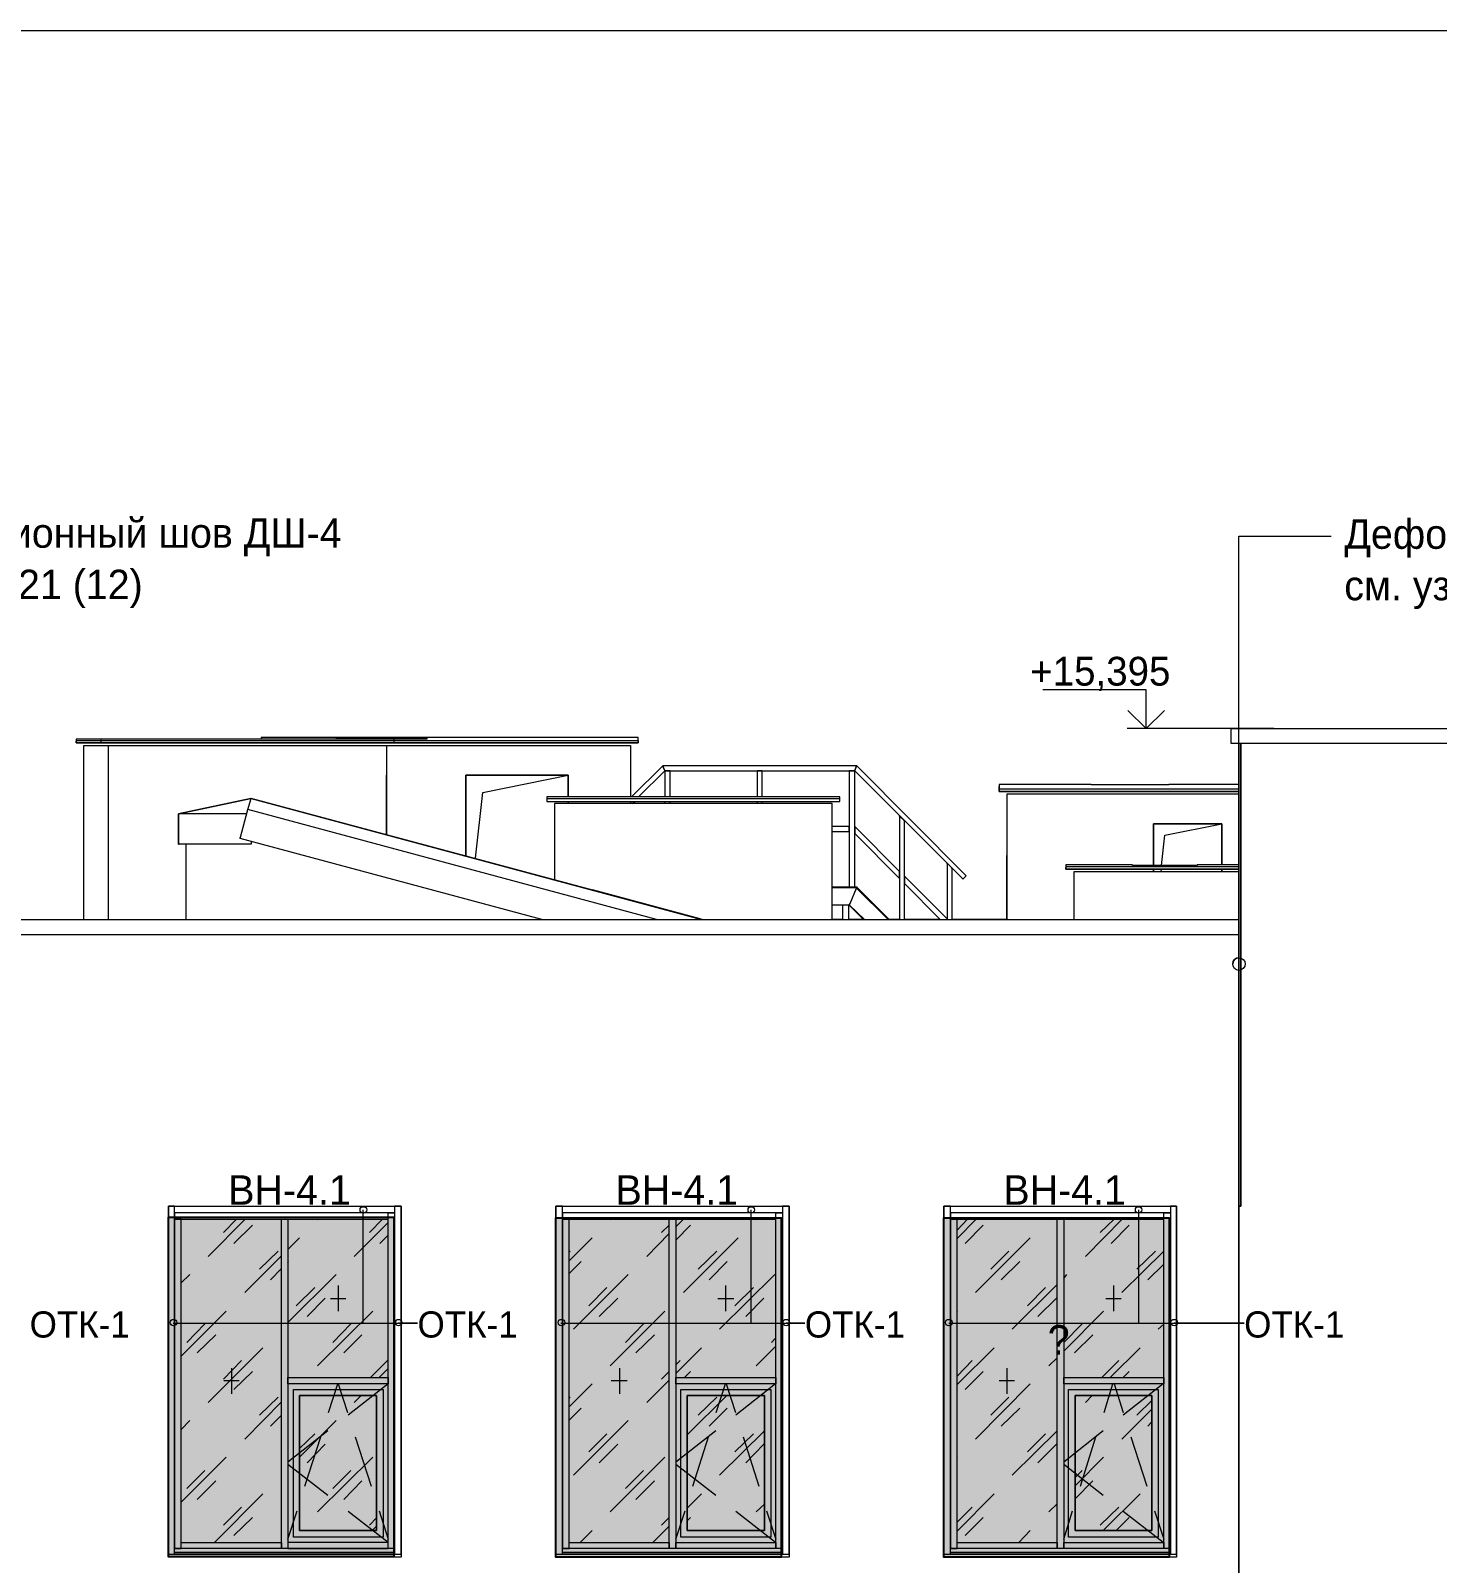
# Model space of a CAD drawing. Header units: millimetres. Extents: x 2294 to 908349, y -83289 to 219220.
# Drawn here: x 338390 to 349630, y -51504 to -39255 of the extents above; entities that cross this region are included whole.
import ezdxf

# ---------------------------------------------------------------- set-up
doc = ezdxf.new("R2010")
doc.units = ezdxf.units.MM
doc.layers.add('PDF _Геометрия', color=7, linetype='Continuous')
doc.layers.add('PDF _Текст', color=7, linetype='Continuous')

msp = doc.modelspace()

# ---------------------------------------------------------------- hatches: boundary and pattern name
at = {"transparency": 33554551}
h = msp.add_hatch(color=3, dxfattribs=at)
h.dxf.hatch_style = 1
h.paths.add_polyline_path([(339492.7, -48738.3), (341291.7, -48738.3), (341291.7, -51451.6), (339492.7, -51451.6)])
h = msp.add_hatch(color=3, dxfattribs=at)
h.dxf.hatch_style = 1
h.paths.add_polyline_path([(342587.7, -48742.6), (344386.8, -48742.6), (344386.8, -51456), (342587.7, -51456)])
h = msp.add_hatch(color=3, dxfattribs=at)
h.dxf.hatch_style = 1
h.paths.add_polyline_path([(345687.2, -48742.6), (347486.2, -48742.6), (347486.2, -51456), (345687.2, -51456)])

# ---------------------------------------------------------------- linework, layer by layer
for points in [[(339492.7, -48738.3), (341291.7, -48738.3), (341291.7, -51451.6), (339492.7, -51451.6)], [(342587.7, -48742.6), (344386.8, -48742.6), (344386.8, -51456), (342587.7, -51456)], [(345687.2, -48742.6), (347486.2, -48742.6), (347486.2, -51456), (345687.2, -51456)]]:
    msp.add_lwpolyline(points, close=True)
at = {"layer": 'PDF _Геометрия', "lineweight": 9}
for points in [[(336043.5, -39377.4), (336043.5, -39255), (375667.4, -39255)], [(348043.4, -46717.2), (348043.4, -43294.3), (348782.2, -43294.3)], [(334994.3, -45742.4), (334281.7, -45742.4), (334994.3, -45742.4), (334994.3, -43884.4), (335103.6, -43884.4), (337617.2, -43884.4), (337617.2, -46358.8), (338815.1, -46358.8), (338815.1, -44968.6), (343073, -44968.6), (343182.3, -44968.6), (343182.3, -45379.5)], [(348323.2, -44833.1), (347518.9, -44833.1), (347304.7, -44833.1), (347304.7, -44522.7), (346478.4, -44522.7)], [(338950.6, -44933.6), (338950.6, -44946.7), (341293.7, -44946.7), (341293.7, -44929.3), (343243.5, -44929.3), (343243.5, -44903), (340231.4, -44903), (340231.4, -44916.1), (338753.9, -44916.1), (338753.9, -44929.3), (338950.6, -44929.3), (338950.6, -44946.7), (341293.7, -44946.7), (341293.7, -44933.6)], [(338753.9, -44929.3), (338753.9, -44946.7), (340231.4, -44946.7), (343243.5, -44946.7), (343243.5, -44920.5)], [(343243.5, -44929.3), (343243.5, -44946.7), (338753.9, -44946.7), (338753.9, -44933.6)], [(340834.7, -44907.4), (340834.7, -44916.1), (340834.7, -44907.4), (341556, -44907.4), (341556, -44916.1), (341293.7, -44916.1)], [(341556, -44916.1), (341556, -44907.4)], [(348043.4, -44951.1), (348043.4, -48649.5), (348060.9, -48649.5), (348043.4, -48649.5), (348043.4, -57327), (348043.4, -60684.4), (348060.9, -60684.4), (348060.9, -60732.5), (347086.1, -60732.5), (347086.1, -60684.4), (348060.9, -60684.4), (349612.8, -60684.4), (349634.7, -60684.4)], [(347462, -44833.1), (347151.6, -44833.1)], [(339011.8, -46358.8), (339011.8, -44968.6), (339121.1, -44968.6), (341123.2, -44968.6), (341232.5, -44968.6), (341232.5, -45681.2), (341232.5, -45204.7)], [(345862, -46013.4), (345844.5, -46030.9), (345862, -46013.4), (345862, -46009), (345866.4, -46009), (344992.1, -45130.3), (343440.2, -45130.3), (343444.6, -45130.3), (343444.6, -45134.7), (343444.6, -45139.1), (343453.3, -45160.9), (343444.6, -45139.1), (343444.6, -45134.7), (343444.6, -45130.3), (343440.2, -45130.3), (343191, -45379.5)], [(343247.8, -45379.5), (343457.7, -45169.7), (343457.7, -45165.3), (343453.3, -45160.9), (343457.7, -45165.3), (343457.7, -45169.7), (344974.6, -45169.7), (344974.6, -45165.3), (344979, -45160.9), (344987.7, -45139.1), (344987.7, -45134.7), (344987.7, -45130.3), (344992.1, -45130.3), (344987.7, -45130.3), (344987.7, -45134.7), (344987.7, -45139.1), (344979, -45160.9), (344974.6, -45165.3), (344974.6, -45169.7), (345840.2, -46035.3), (345844.5, -46030.9)], [(343501.4, -45379.5), (343501.4, -45169.7), (343497, -45169.7), (343492.6, -45169.7), (343466.4, -45169.7), (343462, -45169.7), (343457.7, -45169.7), (343457.7, -45379.5)], [(344235.8, -45379.5), (344235.8, -45169.7), (344231.4, -45169.7), (344227.1, -45169.7), (344205.2, -45169.7), (344200.8, -45169.7), (344196.5, -45169.7), (344196.5, -45379.5)], [(344974.6, -46100.8), (344974.6, -45169.7), (344970.2, -45169.7), (344965.9, -45169.7), (344939.6, -45169.7), (344935.3, -45169.7), (344930.9, -45169.7), (344930.9, -46100.8)], [(341945.1, -45869.1), (342001.9, -45344.6), (342683.9, -45204.7)], [(348043.4, -45314), (348043.4, -45335.8), (346128.7, -45335.8), (346128.7, -45296.5)], [(346128.7, -45314), (346128.7, -45335.8), (348043.4, -45335.8)], [(346863.1, -45283.4), (346863.1, -45279), (347483.9, -45279), (347483.9, -45283.4)], [(340117.8, -45515), (339571.3, -45515), (340148.4, -45392.6), (339571.3, -45515), (339571.3, -45755.5), (339575.7, -45755.5)], [(343392.1, -46358.8), (340126.5, -45480.1), (340152.8, -45392.6)], [(343750.6, -46358.8), (340152.8, -45392.6), (343750.6, -46358.8)], [(343754.9, -46358.8), (340152.8, -45392.6), (343750.6, -46358.8)], [(340196.5, -45401.4), (341057.7, -45633.1)], [(342513.4, -45401.4), (342513.4, -45414.5), (344856.6, -45414.5), (344856.6, -45392.6)], [(342513.4, -45392.6), (342513.4, -45414.5), (344856.6, -45414.5), (344856.6, -45401.4)], [(344922.1, -46245.1), (344887.2, -46245.1), (344882.8, -46245.1), (344878.4, -46245.1), (344878.4, -46358.8), (344795.4, -46358.8), (344795.4, -45432), (344686.1, -45432), (342683.9, -45432), (342683.9, -45414.5), (342683.9, -45432), (342574.6, -45432), (342574.6, -46039.6)], [(343182.3, -45414.5), (343182.3, -45432)], [(343195.4, -45432), (343217.2, -45414.5)], [(343457.7, -45414.5), (343457.7, -45432)], [(343501.4, -45432), (343501.4, -45414.5)], [(344196.5, -45414.5), (344196.5, -45432)], [(344235.8, -45432), (344235.8, -45414.5)], [(348043.4, -45357.7), (346294.8, -45357.7), (346189.9, -45357.7), (346189.9, -46358.8), (345752.7, -46358.8), (345752.7, -45952.2), (345752.7, -45947.8), (345748.4, -45947.8), (345748.4, -45943.5), (345722.1, -45917.2), (345717.8, -45917.2), (345717.8, -45912.9), (345713.4, -45912.9), (345713.4, -45908.5), (345713.4, -46358.8), (345713.4, -46354.4), (345372.4, -46013.4), (345372.4, -46017.8), (345372.4, -46022.1), (345372.4, -46026.5), (345372.4, -46061.5), (345372.4, -46065.9), (345372.4, -46070.2), (345656.6, -46358.8), (345372.4, -46358.8), (345372.4, -45567.5), (345368, -45567.5), (345368, -45563.1), (345363.7, -45563.1), (345337.4, -45536.9), (345337.4, -45532.5), (345333.1, -45532.5), (345333.1, -45528.2), (345333.1, -46358.8), (345250, -46358.8), (344992.1, -46100.8), (344987.7, -46100.8), (344987.7, -46105.2), (344795.4, -46105.2)], [(340152.8, -45733.6), (340152.8, -45755.5), (339571.3, -45755.5), (339571.3, -45515)], [(342474.1, -46358.8), (340065.3, -45711.8), (340126.5, -45480.1)], [(339011.8, -46013.4), (339011.8, -45615.6)], [(341088.3, -45641.8), (341953.8, -45873.5)], [(344795.4, -45654.9), (344930.9, -45654.9), (344930.9, -45650.6), (344930.9, -45646.2), (344930.9, -45624.3), (344930.9, -45620), (344930.9, -45615.6), (344795.4, -45615.6)], [(347427.1, -45926), (347453.3, -45685.5), (347907.9, -45593.7)], [(339632.5, -46358.8), (339632.5, -45755.5)], [(340065.3, -45707.4), (340065.3, -45703)], [(340152.8, -45746.7), (340152.8, -45751.1)], [(341980.1, -45882.3), (342845.6, -46114)], [(346189.9, -46358.8), (346189.9, -45847.3)], [(347195.4, -45926), (347711.2, -45926)], [(348043.4, -45934.7), (348043.4, -45956.6), (346662, -45956.6), (346662, -45943.5)], [(346662, -45934.7), (346662, -45956.6), (348043.4, -45956.6)], [(346727.6, -46358.8), (346727.6, -45974.1), (346832.5, -45974.1), (348043.4, -45974.1)], [(347422.7, -45974.1), (347427.1, -45956.6)], [(342876.2, -46118.3), (343737.4, -46350)], [(344795.4, -46096.5), (344992.1, -46096.5), (344992.1, -46100.8), (344795.4, -46100.8), (344992.1, -46100.8), (344987.7, -46100.8), (344987.7, -46105.2), (344987.7, -46109.6), (344935.3, -46232), (344935.3, -46236.4), (344930.9, -46236.4), (344930.9, -46240.7), (344930.9, -46245.1), (344795.4, -46245.1)], [(345241.3, -46358.8), (344987.7, -46105.2), (344987.7, -46109.6), (344935.3, -46232), (344935.3, -46236.4), (344930.9, -46240.7), (344930.9, -46245.1), (345044.5, -46358.8), (344926.5, -46358.8), (344926.5, -46245.1), (344922.1, -46245.1), (344887.2, -46245.1)], [(344965.9, -46100.8), (344939.6, -46100.8)], [(344795.4, -46240.7), (344930.9, -46240.7), (345053.3, -46358.8), (345048.9, -46358.8)], [(344930.9, -46240.7), (344930.9, -46240.7)], [(335234.7, -46398.1), (335855.5, -46358.8), (335886.1, -46358.8), (348043.4, -46358.8), (348043.4, -46481.2), (335886.1, -46481.2), (335886.1, -46358.8), (335886.1, -46476.8), (335868.6, -46472.4)], [(345241.3, -46358.8), (345241.3, -46358.8)], [(339540.7, -51429.8), (339540.7, -51359.8), (339540.7, -50044), (339540.7, -51386.1), (339593.2, -51386.1), (339593.2, -50044), (339593.2, -48754.4), (339540.7, -48754.4), (339540.7, -50044), (339540.7, -48728.2), (339540.7, -48649.5), (339492.7, -48649.5), (339492.7, -48728.2), (339492.7, -50044), (339492.7, -51359.8), (339492.7, -51438.5), (339492.7, -48649.5), (341350.6, -48649.5), (341350.6, -51438.5), (341350.6, -51359.8), (341350.6, -50044), (341350.6, -48728.2), (341350.6, -48649.5), (341298.1, -48649.5), (341298.1, -48728.2), (341298.1, -50044), (341298.1, -51359.8), (341298.1, -51429.8)], [(341245.7, -51338), (340445.7, -51338), (340445.7, -51386.1), (341245.7, -51386.1), (341245.7, -50044), (341245.7, -48728.2), (341245.7, -48701.9), (341298.1, -48701.9), (341298.1, -48728.2), (341298.1, -50044), (341298.1, -51386.1), (341245.7, -51386.1), (341245.7, -51338), (340926.5, -51088.8)], [(341044.6, -48680.1), (341044.6, -49585), (341481.7, -49585), (341328.7, -49585)], [(342640.2, -51429.8), (342640.2, -51359.8), (342640.2, -50044), (342640.2, -51386.1), (342692.6, -51386.1), (342692.6, -50044), (342692.6, -48754.4), (342640.2, -48754.4), (342640.2, -50044), (342640.2, -48728.2), (342640.2, -48649.5), (342587.7, -48649.5), (342587.7, -48728.2), (342587.7, -50044), (342587.7, -51359.8), (342587.7, -51438.5), (342587.7, -48649.5), (344450, -48649.5), (344450, -51438.5), (344450, -51359.8), (344450, -50044), (344450, -48728.2), (344450, -48649.5), (344397.6, -48649.5), (344397.6, -48728.2), (344397.6, -50044), (344397.6, -51359.8), (344397.6, -51429.8)], [(344144, -48680.1), (344144, -49585), (344576.8, -49585), (344428.2, -49585)], [(345739.6, -51429.8), (345739.6, -51359.8), (345739.6, -50044), (345739.6, -51386.1), (345792.1, -51386.1), (345792.1, -50044), (345792.1, -48754.4), (345739.6, -48754.4), (345739.6, -50044), (345739.6, -48728.2), (345739.6, -48649.5), (345687.2, -48649.5), (345687.2, -48728.2), (345687.2, -50044), (345687.2, -51359.8), (345687.2, -51438.5), (345687.2, -48649.5), (347545.1, -48649.5), (347545.1, -51438.5), (347545.1, -51359.8), (347545.1, -50044), (347545.1, -48728.2), (347545.1, -48649.5), (347497, -48649.5), (347497, -48728.2), (347497, -50044), (347497, -51359.8), (347497, -51429.8)], [(347243.5, -48680.1), (347243.5, -49585), (348087.2, -49585), (347527.6, -49585)], [(339807.4, -49051.6), (340104.7, -48754.4)], [(339929.8, -48859.3), (340034.7, -48754.4)], [(340012.9, -48946.7), (340161.5, -48802.5)], [(340681.7, -48758.8), (340686.1, -48754.4)], [(340974.6, -49051.6), (341245.7, -48780.6)], [(341097, -48859.3), (341201.9, -48754.4)], [(343020.5, -48758.8), (343024.9, -48754.4)], [(343313.4, -49051.6), (343492.6, -48868)], [(343431.4, -48859.3), (343492.6, -48802.5)], [(343545.1, -48815.6), (343606.3, -48754.4)], [(343545.1, -48920.5), (343663.1, -48802.5)], [(344187.7, -48758.8), (344192.1, -48754.4)], [(345792.1, -48907.4), (345945.1, -48754.4)], [(345792.1, -48841.8), (345875.1, -48754.4)], [(345857.7, -48946.7), (346001.9, -48802.5)], [(346526.5, -48758.8), (346530.9, -48754.4)], [(346819.4, -49051.6), (347112.3, -48754.4)], [(346937.4, -48859.3), (347046.7, -48754.4)], [(347024.9, -48946.7), (347169.1, -48802.5)], [(340445.7, -48994.8), (340537.5, -48903)], [(341180.1, -48946.7), (341245.7, -48881.2)], [(342692.6, -49086.6), (342876.2, -48903)], [(343606.3, -49340.2), (344043.5, -48903)], [(345940.7, -49340.2), (346377.9, -48903)], [(340100.3, -49340.2), (340393.2, -49047.3)], [(340218.3, -49152.2), (340367, -49007.9)], [(340445.7, -49099.7), (340450, -49091)], [(342692.6, -49016.7), (342701.4, -49007.9)], [(342692.6, -49187.2), (342788.8, -49091)], [(343724.3, -49152.2), (343873, -49007.9)], [(343811.8, -49239.6), (343956, -49091)], [(346063.1, -49152.2), (346207.4, -49007.9)], [(346146.2, -49239.6), (346294.8, -49091)], [(347107.9, -49340.2), (347444.5, -49007.9)], [(347230.3, -49152.2), (347379, -49007.9)], [(347317.8, -49239.6), (347444.5, -49112.8)], [(339593.2, -49261.5), (339663.1, -49195.9)], [(340305.8, -49239.6), (340393.2, -49147.8)], [(340445.7, -49580.6), (340830.4, -49195.9)], [(342727.6, -49633.1), (343164.8, -49195.9)], [(343894.8, -49633.1), (344336.4, -49195.9)], [(346644.5, -49226.5), (346670.8, -49195.9)], [(340511.2, -49445.1), (340659.9, -49300.8)], [(340847.8, -49283.3), (340847.8, -49488.8)], [(342850, -49445.1), (342994.3, -49300.8)], [(343942.9, -49283.3), (343942.9, -49488.8)], [(344017.2, -49445.1), (344165.9, -49300.8)], [(346233.6, -49633.1), (346592.1, -49274.6)], [(346356, -49445.1), (346500.3, -49300.8)], [(347042.4, -49283.3), (347042.4, -49488.8)], [(340598.7, -49532.5), (340742.9, -49383.9)], [(340786.6, -49388.3), (340909, -49388.3)], [(342933.1, -49532.5), (343081.7, -49383.9)], [(343881.7, -49388.3), (344008.5, -49388.3)], [(344104.7, -49532.5), (344248.9, -49383.9)], [(346439.1, -49532.5), (346587.7, -49383.9)], [(346981.2, -49388.3), (347103.6, -49388.3)], [(339527.6, -49585), (341481.7, -49585)], [(339593.2, -49847.3), (339951.7, -49488.8)], [(339636.9, -49738), (339781.2, -49589.4)], [(340681.7, -49926), (341123.2, -49488.8)], [(340804.1, -49738), (340948.4, -49589.4)], [(342627.1, -49585), (344576.8, -49585)], [(343020.5, -49926), (343457.7, -49488.8)], [(343142.9, -49738), (343287.2, -49589.4)], [(345726.5, -49585), (348087.2, -49585)], [(345792.1, -49493.2), (345796.5, -49488.8)], [(346644.5, -49807.9), (346963.7, -49488.8)], [(346644.5, -49738), (346793.2, -49589.4)], [(347400.8, -49633.1), (347444.5, -49593.7)], [(339720, -49821), (339868.6, -49676.8)], [(340393.2, -49633.1), (340393.2, -49628.7)], [(340891.6, -49821), (341035.8, -49676.8)], [(343226, -49821), (343374.6, -49676.8)], [(344310.1, -49738), (344345.1, -49703)], [(346732, -49821), (346876.2, -49676.8)], [(339807.4, -50218.9), (340244.6, -49781.7)], [(343545.1, -49987.2), (343750.6, -49781.7)], [(344187.7, -49926), (344345.1, -49768.6)], [(345792.1, -50074.6), (346089.4, -49781.7)], [(347016.1, -50017.8), (347256.6, -49781.7)], [(339929.8, -50030.9), (340074.1, -49882.2)], [(339995.4, -49943.4), (339995.4, -50148.9)], [(340012.9, -50113.9), (340161.5, -49969.7)], [(341105.8, -50017.8), (341241.3, -49882.2)], [(341175.7, -50017.8), (341245.7, -49947.8)], [(343094.8, -49943.4), (343094.8, -50148.9)], [(343431.4, -50030.9), (343492.6, -49969.7)], [(343545.1, -49917.2), (343580.1, -49882.2)], [(343615, -50017.8), (343663.1, -49969.7)], [(345792.1, -50009), (345914.5, -49882.2)], [(345857.7, -50113.9), (346001.9, -49969.7)], [(346189.9, -49943.4), (346189.9, -50148.9)], [(346526.5, -49926), (346592.1, -49860.4)], [(346950.6, -50017.8), (347086.1, -49882.2)], [(347121, -50017.8), (347169.1, -49969.7)], [(339934.2, -50044), (340056.6, -50044)], [(340769.2, -50297.5), (340843.5, -50070.2)], [(340847.8, -50070.2), (340922.2, -50297.5)], [(341245.7, -50070.2), (340926.5, -50319.4)], [(342692.6, -50253.8), (342876.2, -50070.2)], [(343029.3, -50044), (343156, -50044)], [(343313.4, -50218.9), (343492.6, -50039.6)], [(343868.6, -50297.5), (343942.9, -50070.2)], [(343947.3, -50070.2), (344021.6, -50297.5)], [(344340.7, -50070.2), (344026, -50319.4)], [(345940.7, -50511.8), (346377.9, -50070.2)], [(346128.7, -50044), (346251.1, -50044)], [(346968, -50297.5), (347038, -50070.2)], [(347046.7, -50070.2), (347121, -50297.5)], [(347440.2, -50070.2), (347121, -50319.4)], [(340100.3, -50511.8), (340393.2, -50214.5)], [(340218.3, -50319.4), (340367, -50175.1)], [(340974.6, -50218.9), (341031.4, -50162)], [(342692.6, -50183.9), (342701.4, -50175.1)], [(343636.9, -50476.8), (343951.7, -50162)], [(343724.3, -50319.4), (343873, -50175.1)], [(346063.1, -50319.4), (346207.4, -50175.1)], [(346819.4, -50218.9), (346871.9, -50162)], [(347230.3, -50319.4), (347348.4, -50201.4)], [(340305.8, -50406.8), (340393.2, -50319.4)], [(342692.6, -50358.7), (342788.8, -50262.6)], [(343811.8, -50406.8), (343956, -50262.6)], [(346146.2, -50406.8), (346294.8, -50262.6)], [(347107.9, -50511.8), (347348.4, -50271.3)], [(339593.2, -50433.1), (339663.1, -50363.1)], [(340764.8, -50446.2), (340445.7, -50695.4)], [(340537.5, -50656), (340830.4, -50363.1)], [(342727.6, -50800.3), (343164.8, -50363.1)], [(343864.2, -50446.2), (343545.1, -50695.4)], [(343894.8, -50800.3), (344253.3, -50446.2)], [(346233.6, -50800.3), (346592.1, -50446.2)], [(346959.3, -50446.2), (346644.5, -50695.4)], [(347317.8, -50406.8), (347348.4, -50371.9)], [(340537.5, -50586.1), (340659.9, -50468)], [(340581.2, -50887.7), (340707.9, -50494.3)], [(340598.7, -50699.7), (340742.9, -50551.1)], [(340983.4, -50494.3), (341110.1, -50887.7)], [(342850, -50612.3), (342994.3, -50468)], [(342933.1, -50699.7), (343081.7, -50551.1)], [(343680.6, -50887.7), (343807.4, -50494.3)], [(344017.2, -50612.3), (344165.9, -50468)], [(344082.8, -50494.3), (344209.6, -50887.7)], [(344104.7, -50699.7), (344248.9, -50551.1)], [(346356, -50612.3), (346500.3, -50468)], [(346439.1, -50699.7), (346587.7, -50551.1)], [(346780.1, -50887.7), (346902.5, -50494.3)], [(347182.2, -50494.3), (347309, -50887.7)], [(339593.2, -51014.5), (339951.7, -50656)], [(340681.7, -51093.2), (341123.2, -50656)], [(343020.5, -51093.2), (343457.7, -50656)], [(345792.1, -50660.4), (345796.5, -50656)], [(346736.3, -50883.3), (346963.7, -50656)], [(339636.9, -50905.2), (339781.2, -50760.9)], [(340393.2, -50800.3), (340393.2, -50800.3)], [(340764.8, -50962), (340445.7, -50712.8)], [(340804.1, -50905.2), (340948.4, -50760.9)], [(343142.9, -50905.2), (343287.2, -50760.9)], [(343864.2, -50962), (343545.1, -50712.8)], [(346959.3, -50962), (346644.5, -50712.8)], [(346736.3, -50817.8), (346793.2, -50760.9)], [(339720, -50992.6), (339868.6, -50844)], [(339859.9, -51338), (340244.6, -50948.9)], [(340891.6, -50992.6), (341035.8, -50844)], [(343226, -50992.6), (343374.6, -50844)], [(343636.9, -51062.6), (343750.6, -50948.9)], [(345792.1, -51246.2), (346089.4, -50948.9)], [(346736.3, -50988.3), (346876.2, -50844)], [(346959.3, -51241.8), (347256.6, -50948.9)], [(339929.8, -51198.1), (340074.1, -51053.8)], [(344187.7, -51093.2), (344253.3, -51032)], [(345792.1, -51176.2), (345914.5, -51053.8)], [(346526.5, -51093.2), (346592.1, -51027.6)], [(346937.4, -51198.1), (347086.1, -51053.8)], [(340012.9, -51281.2), (340161.5, -51136.9)], [(340445.7, -51311.8), (340520, -51084.4)], [(341097, -51198.1), (341153.8, -51141.3)], [(341175.7, -51084.4), (341245.7, -51311.8)], [(343431.4, -51198.1), (343492.6, -51136.9)], [(343545.1, -51311.8), (343619.4, -51084.4)], [(343636.9, -51163.1), (343663.1, -51136.9)], [(344340.7, -51338), (344026, -51088.8)], [(344270.8, -51084.4), (344345.1, -51311.8)], [(345857.7, -51281.2), (346001.9, -51136.9)], [(346644.5, -51311.8), (346714.5, -51084.4)], [(347064.2, -51241.8), (347169.1, -51136.9)], [(347440.2, -51338), (347121, -51088.8)], [(347370.2, -51084.4), (347444.5, -51311.8)], [(341118.9, -51241.8), (341153.8, -51206.8)], [(342780.1, -51338), (342876.2, -51241.8)], [(343361.5, -51338), (343492.6, -51206.8)], [(344039.1, -51241.8), (344043.5, -51241.8)], [(346286.1, -51338), (346377.9, -51241.8)], [(341350.6, -51425.4), (341350.6, -51429.8), (341350.6, -51456), (339492.7, -51456), (339492.7, -51429.8), (339492.7, -51425.4)], [(339492.7, -51429.8), (341350.6, -51429.8)], [(341298.1, -51386.1), (339540.7, -51386.1)], [(341298.1, -51416.7), (339540.7, -51416.7), (341298.1, -51416.7)], [(341298.1, -51416.7), (339540.7, -51416.7)], [(344450, -51425.4), (344450, -51429.8), (344450, -51456), (342587.7, -51456), (342587.7, -51429.8), (342587.7, -51425.4)], [(342587.7, -51429.8), (344450, -51429.8)], [(344397.6, -51386.1), (342640.2, -51386.1)], [(344397.6, -51416.7), (342640.2, -51416.7), (344397.6, -51416.7)], [(344397.6, -51416.7), (342640.2, -51416.7)], [(347545.1, -51425.4), (347545.1, -51429.8), (347545.1, -51456), (345687.2, -51456), (345687.2, -51429.8), (345687.2, -51425.4)], [(345687.2, -51429.8), (347545.1, -51429.8)], [(347497, -51386.1), (345739.6, -51386.1)], [(347497, -51416.7), (345739.6, -51416.7), (347497, -51416.7)], [(347497, -51416.7), (345739.6, -51416.7)], [(339492.7, -51451.6), (339492.7, -51447.3)], [(341350.6, -51447.3), (341350.6, -51451.6)], [(342587.7, -51451.6), (342587.7, -51447.3)], [(344450, -51447.3), (344450, -51451.6)], [(345687.2, -51451.6), (345687.2, -51447.3)], [(347545.1, -51447.3), (347545.1, -51451.6)]]:
    msp.add_lwpolyline(points, dxfattribs=at)
at = {"layer": 'PDF _Геометрия', "lineweight": 18}
msp.add_lwpolyline([(347448.9, -44688.8), (347304.7, -44833.1), (347156, -44688.8)], dxfattribs=at)
at = {"layer": 'PDF _Геометрия', "lineweight": 9}
for points in [[(338950.6, -44929.3), (341293.7, -44929.3), (341293.7, -44916.1), (338950.6, -44916.1)], [(380056.5, -44833.1), (380056.5, -44951.1), (347982.2, -44951.1), (347982.2, -44833.1)], [(348060.9, -48649.5), (348060.9, -44951.1)], [(342683.9, -45204.7), (341866.4, -45204.7), (341866.4, -45851.7), (341866.4, -45204.7), (342683.9, -45204.7), (342683.9, -45379.5)], [(346128.7, -45314), (348043.4, -45314), (348043.4, -45279), (347483.9, -45279), (347483.9, -45283.4), (346863.1, -45283.4), (346863.1, -45279), (346128.7, -45279)], [(342513.4, -45392.6), (344856.6, -45392.6), (344856.6, -45379.5), (342513.4, -45379.5)], [(345333.1, -46030.9), (345333.1, -46026.5), (345333.1, -46022.1), (345333.1, -46017.8), (345333.1, -45982.8), (345333.1, -45978.4), (345333.1, -45974.1), (344974.6, -45615.6), (344974.6, -45620), (344974.6, -45624.3), (344974.6, -45659.3), (344974.6, -45663.7), (344974.6, -45668), (344974.6, -45672.4)], [(347907.9, -45593.7), (347361.5, -45593.7), (347361.5, -45926), (347361.5, -45593.7), (347907.9, -45593.7), (347907.9, -45921.6)], [(346662, -45934.7), (348043.4, -45934.7), (348043.4, -45921.6), (347711.2, -45921.6), (347711.2, -45926), (347195.4, -45926), (347195.4, -45921.6), (346662, -45921.6)], [(347361.5, -45956.6), (347361.5, -45974.1)], [(347907.9, -45974.1), (347907.9, -45956.6)], [(340419.4, -48701.9), (339540.7, -48701.9), (339540.7, -48754.4), (340419.4, -48754.4), (341245.7, -48754.4), (341245.7, -48701.9), (340419.4, -48701.9), (339567, -48701.9), (339540.7, -48701.9), (339540.7, -48649.5), (339567, -48649.5), (340419.4, -48649.5), (341271.9, -48649.5), (341298.1, -48649.5), (341298.1, -48701.9), (341271.9, -48701.9)], [(343518.9, -48701.9), (342640.2, -48701.9), (342640.2, -48754.4), (343518.9, -48754.4), (344345.1, -48754.4), (344345.1, -48701.9), (343518.9, -48701.9), (342666.4, -48701.9), (342640.2, -48701.9), (342640.2, -48649.5), (342666.4, -48649.5), (343518.9, -48649.5), (344371.3, -48649.5), (344397.6, -48649.5), (344397.6, -48701.9), (344371.3, -48701.9)], [(344345.1, -48728.2), (344345.1, -48701.9), (344397.6, -48701.9), (344397.6, -48728.2), (344397.6, -50044), (344397.6, -51386.1), (344345.1, -51386.1), (344345.1, -50044)], [(346618.3, -48701.9), (345739.6, -48701.9), (345739.6, -48754.4), (346618.3, -48754.4), (347444.5, -48754.4), (347444.5, -48701.9), (346618.3, -48701.9), (345765.9, -48701.9), (345739.6, -48701.9), (345739.6, -48649.5), (345765.9, -48649.5), (346618.3, -48649.5), (347470.8, -48649.5), (347497, -48649.5), (347497, -48701.9), (347470.8, -48701.9)], [(347444.5, -48728.2), (347444.5, -48701.9), (347497, -48701.9), (347497, -48728.2), (347497, -50044), (347497, -51386.1), (347444.5, -51386.1), (347444.5, -50044)], [(340445.7, -51386.1), (340393.2, -51386.1), (339593.2, -51386.1), (339593.2, -51338), (340393.2, -51338), (340393.2, -51386.1), (340393.2, -50044), (340393.2, -48754.4), (340445.7, -48754.4), (340445.7, -50044)], [(343545.1, -51386.1), (343492.6, -51386.1), (342692.6, -51386.1), (342692.6, -51338), (343492.6, -51338), (343492.6, -51386.1), (343492.6, -50044), (343492.6, -48754.4), (343545.1, -48754.4), (343545.1, -50044)], [(346644.5, -51386.1), (346592.1, -51386.1), (345792.1, -51386.1), (345792.1, -51338), (346592.1, -51338), (346592.1, -51386.1), (346592.1, -50044), (346592.1, -48754.4), (346644.5, -48754.4), (346644.5, -50044)], [(341245.7, -50070.2), (340445.7, -50070.2), (340445.7, -50017.8), (341245.7, -50017.8)], [(344345.1, -50070.2), (343545.1, -50070.2), (343545.1, -50017.8), (344345.1, -50017.8)], [(347444.5, -50070.2), (346644.5, -50070.2), (346644.5, -50017.8), (347444.5, -50017.8)], [(340489.4, -50113.9), (341206.3, -50113.9), (341206.3, -51294.3), (340489.4, -51294.3)], [(341206.3, -50113.9), (341206.3, -51294.3), (340489.4, -51294.3), (340489.4, -50113.9)], [(341153.8, -50162), (340537.5, -50162), (340537.5, -51241.8), (341153.8, -51241.8)], [(340537.5, -51241.8), (340537.5, -50162), (341153.8, -50162), (341153.8, -51241.8)], [(343584.4, -50113.9), (344305.8, -50113.9), (344305.8, -51294.3), (343584.4, -51294.3)], [(344305.8, -50113.9), (344305.8, -51294.3), (343584.4, -51294.3), (343584.4, -50113.9)], [(344253.3, -50162), (343636.9, -50162), (343636.9, -51241.8), (344253.3, -51241.8)], [(343636.9, -51241.8), (343636.9, -50162), (344253.3, -50162), (344253.3, -51241.8)], [(346683.9, -50113.9), (347400.8, -50113.9), (347400.8, -51294.3), (346683.9, -51294.3)], [(347400.8, -50113.9), (347400.8, -51294.3), (346683.9, -51294.3), (346683.9, -50113.9)], [(347348.4, -50162), (346736.3, -50162), (346736.3, -51241.8), (347348.4, -51241.8)], [(346736.3, -51241.8), (346736.3, -50162), (347348.4, -50162), (347348.4, -51241.8)], [(344345.1, -51386.1), (343545.1, -51386.1), (343545.1, -51338), (344345.1, -51338)], [(347444.5, -51386.1), (346644.5, -51386.1), (346644.5, -51338), (347444.5, -51338)]]:
    msp.add_lwpolyline(points, close=True, dxfattribs=at)
msp.add_lwpolyline([(348043.4, -57327), (348043.4, -46664.8, 0.4090909), (347995.4, -46712.9, -0.4090909), (348043.4, -46664.8)], format="xyb", dxfattribs=at)
for points in [[(348043.4, -46664.8), (348069.7, -46664.8), (348095.9, -46686.6), (348095.9, -46712.9)], [(348043.4, -46664.8), (348069.7, -46664.8), (348095.9, -46686.6), (348095.9, -46712.9)], [(348043.4, -46765.3), (348017.2, -46765.3), (347995.4, -46739.1), (347995.4, -46712.9)], [(348043.4, -46765.3), (348017.2, -46765.3), (347995.4, -46739.1), (347995.4, -46712.9)], [(348095.9, -46712.9), (348095.9, -46739.1), (348069.7, -46765.3), (348043.4, -46765.3)], [(348095.9, -46712.9), (348095.9, -46739.1), (348069.7, -46765.3), (348043.4, -46765.3)], [(341022.7, -48680.1), (341022.7, -48662.6), (341031.4, -48653.8), (341048.9, -48653.8)], [(341022.7, -48680.1), (341022.7, -48662.6), (341031.4, -48653.8), (341048.9, -48653.8)], [(341048.9, -48706.3), (341031.4, -48706.3), (341022.7, -48693.2), (341022.7, -48680.1)], [(341048.9, -48706.3), (341031.4, -48706.3), (341022.7, -48693.2), (341022.7, -48680.1)], [(341048.9, -48653.8), (341062, -48653.8), (341075.2, -48662.6), (341075.2, -48680.1)], [(341048.9, -48653.8), (341062, -48653.8), (341075.2, -48662.6), (341075.2, -48680.1)], [(341075.2, -48680.1), (341075.2, -48693.2), (341062, -48706.3), (341048.9, -48706.3)], [(341075.2, -48680.1), (341075.2, -48693.2), (341062, -48706.3), (341048.9, -48706.3)], [(344122.1, -48680.1), (344122.1, -48662.6), (344130.9, -48653.8), (344148.4, -48653.8)], [(344122.1, -48680.1), (344122.1, -48662.6), (344130.9, -48653.8), (344148.4, -48653.8)], [(344148.4, -48706.3), (344130.9, -48706.3), (344122.1, -48693.2), (344122.1, -48680.1)], [(344148.4, -48706.3), (344130.9, -48706.3), (344122.1, -48693.2), (344122.1, -48680.1)], [(344148.4, -48653.8), (344161.5, -48653.8), (344174.6, -48662.6), (344174.6, -48680.1)], [(344148.4, -48653.8), (344161.5, -48653.8), (344174.6, -48662.6), (344174.6, -48680.1)], [(344174.6, -48680.1), (344174.6, -48693.2), (344161.5, -48706.3), (344148.4, -48706.3)], [(344174.6, -48680.1), (344174.6, -48693.2), (344161.5, -48706.3), (344148.4, -48706.3)], [(347217.2, -48680.1), (347217.2, -48662.6), (347226, -48653.8), (347243.5, -48653.8)], [(347217.2, -48680.1), (347217.2, -48662.6), (347226, -48653.8), (347243.5, -48653.8)], [(347243.5, -48706.3), (347226, -48706.3), (347217.2, -48693.2), (347217.2, -48680.1)], [(347243.5, -48706.3), (347226, -48706.3), (347217.2, -48693.2), (347217.2, -48680.1)], [(347243.5, -48653.8), (347256.6, -48653.8), (347269.7, -48662.6), (347269.7, -48680.1)], [(347243.5, -48653.8), (347256.6, -48653.8), (347269.7, -48662.6), (347269.7, -48680.1)], [(347269.7, -48680.1), (347269.7, -48693.2), (347256.6, -48706.3), (347243.5, -48706.3)], [(347269.7, -48680.1), (347269.7, -48693.2), (347256.6, -48706.3), (347243.5, -48706.3)], [(339505.8, -49580.6), (339505.8, -49563.1), (339514.5, -49554.4), (339532, -49554.4)], [(339505.8, -49580.6), (339505.8, -49563.1), (339514.5, -49554.4), (339532, -49554.4)], [(339532, -49606.8), (339514.5, -49606.8), (339505.8, -49593.7), (339505.8, -49580.6)], [(339532, -49606.8), (339514.5, -49606.8), (339505.8, -49593.7), (339505.8, -49580.6)], [(339532, -49554.4), (339545.1, -49554.4), (339558.2, -49563.1), (339558.2, -49580.6)], [(339532, -49554.4), (339545.1, -49554.4), (339558.2, -49563.1), (339558.2, -49580.6)], [(339558.2, -49580.6), (339558.2, -49593.7), (339545.1, -49606.8), (339532, -49606.8)], [(339558.2, -49580.6), (339558.2, -49593.7), (339545.1, -49606.8), (339532, -49606.8)], [(341306.9, -49580.6), (341306.9, -49563.1), (341315.6, -49554.4), (341328.7, -49554.4)], [(341306.9, -49580.6), (341306.9, -49563.1), (341315.6, -49554.4), (341328.7, -49554.4)], [(341328.7, -49606.8), (341315.6, -49606.8), (341306.9, -49593.7), (341306.9, -49580.6)], [(341328.7, -49606.8), (341315.6, -49606.8), (341306.9, -49593.7), (341306.9, -49580.6)], [(341328.7, -49554.4), (341341.8, -49554.4), (341354.9, -49563.1), (341354.9, -49580.6)], [(341328.7, -49554.4), (341341.8, -49554.4), (341354.9, -49563.1), (341354.9, -49580.6)], [(341354.9, -49580.6), (341354.9, -49593.7), (341341.8, -49606.8), (341328.7, -49606.8)], [(341354.9, -49580.6), (341354.9, -49593.7), (341341.8, -49606.8), (341328.7, -49606.8)], [(342605.2, -49580.6), (342605.2, -49563.1), (342614, -49554.4), (342631.4, -49554.4)], [(342605.2, -49580.6), (342605.2, -49563.1), (342614, -49554.4), (342631.4, -49554.4)], [(342631.4, -49606.8), (342614, -49606.8), (342605.2, -49593.7), (342605.2, -49580.6)], [(342631.4, -49606.8), (342614, -49606.8), (342605.2, -49593.7), (342605.2, -49580.6)], [(342631.4, -49554.4), (342644.6, -49554.4), (342657.7, -49563.1), (342657.7, -49580.6)], [(342631.4, -49554.4), (342644.6, -49554.4), (342657.7, -49563.1), (342657.7, -49580.6)], [(342657.7, -49580.6), (342657.7, -49593.7), (342644.6, -49606.8), (342631.4, -49606.8)], [(342657.7, -49580.6), (342657.7, -49593.7), (342644.6, -49606.8), (342631.4, -49606.8)], [(344401.9, -49580.6), (344401.9, -49563.1), (344410.7, -49554.4), (344428.2, -49554.4)], [(344401.9, -49580.6), (344401.9, -49563.1), (344410.7, -49554.4), (344428.2, -49554.4)], [(344428.2, -49606.8), (344410.7, -49606.8), (344401.9, -49593.7), (344401.9, -49580.6)], [(344428.2, -49606.8), (344410.7, -49606.8), (344401.9, -49593.7), (344401.9, -49580.6)], [(344428.2, -49554.4), (344441.3, -49554.4), (344454.4, -49563.1), (344454.4, -49580.6)], [(344428.2, -49554.4), (344441.3, -49554.4), (344454.4, -49563.1), (344454.4, -49580.6)], [(344454.4, -49580.6), (344454.4, -49593.7), (344441.3, -49606.8), (344428.2, -49606.8)], [(344454.4, -49580.6), (344454.4, -49593.7), (344441.3, -49606.8), (344428.2, -49606.8)], [(345700.3, -49580.6), (345700.3, -49563.1), (345709, -49554.4), (345726.5, -49554.4)], [(345700.3, -49580.6), (345700.3, -49563.1), (345709, -49554.4), (345726.5, -49554.4)], [(345726.5, -49606.8), (345709, -49606.8), (345700.3, -49593.7), (345700.3, -49580.6)], [(345726.5, -49606.8), (345709, -49606.8), (345700.3, -49593.7), (345700.3, -49580.6)], [(345726.5, -49554.4), (345739.6, -49554.4), (345752.7, -49563.1), (345752.7, -49580.6)], [(345726.5, -49554.4), (345739.6, -49554.4), (345752.7, -49563.1), (345752.7, -49580.6)], [(345752.7, -49580.6), (345752.7, -49593.7), (345739.6, -49606.8), (345726.5, -49606.8)], [(345752.7, -49580.6), (345752.7, -49593.7), (345739.6, -49606.8), (345726.5, -49606.8)], [(347501.4, -49580.6), (347501.4, -49563.1), (347510.1, -49554.4), (347527.6, -49554.4)], [(347501.4, -49580.6), (347501.4, -49563.1), (347510.1, -49554.4), (347527.6, -49554.4)], [(347527.6, -49606.8), (347510.1, -49606.8), (347501.4, -49593.7), (347501.4, -49580.6)], [(347527.6, -49606.8), (347510.1, -49606.8), (347501.4, -49593.7), (347501.4, -49580.6)], [(347527.6, -49554.4), (347540.7, -49554.4), (347553.8, -49563.1), (347553.8, -49580.6)], [(347527.6, -49554.4), (347540.7, -49554.4), (347553.8, -49563.1), (347553.8, -49580.6)], [(347553.8, -49580.6), (347553.8, -49593.7), (347540.7, -49606.8), (347527.6, -49606.8)], [(347553.8, -49580.6), (347553.8, -49593.7), (347540.7, -49606.8), (347527.6, -49606.8)]]:
    msp.add_open_spline(points, degree=3, dxfattribs=at)

# ---------------------------------------------------------------- texts
at = {"layer": 'PDF _Текст', "attachment_point": 4, "style": ''}
for s, insert, char_height in [('Деформационный шов ДШ-4', (336655.2, -43305.2), 235.287), ('Деформационный шов ДШ-5', (348886.6, -43314), 235.287), ('см. узел №21 (12)', (336655.2, -43716.1), 235.287), ('см. узел №22 (12)', (348886.6, -43724.9), 235.287), ('+15,395', (346377.4, -44395.6), 229.97), ('ВН-4.1', (339968.7, -48520.4), 235.29), ('ВН-4.1', (343063.6, -48520.4), 235.29), ('ВН-4.1', (346162.8, -48520.4), 235.29), ('ОТК-1', (338381.9, -49596.4), 209.3), ('ОТК-1', (341481.3, -49596.4), 209.3), ('ОТК-1', (344576.3, -49596.4), 209.3), ('?', (346517.3, -49718.2), 235.3), ('ОТК-1', (348086.6, -49596.4), 209.3)]:
    msp.add_mtext(s, dxfattribs=dict(at, insert=insert, char_height=char_height))

doc.saveas('drawing.dxf')
